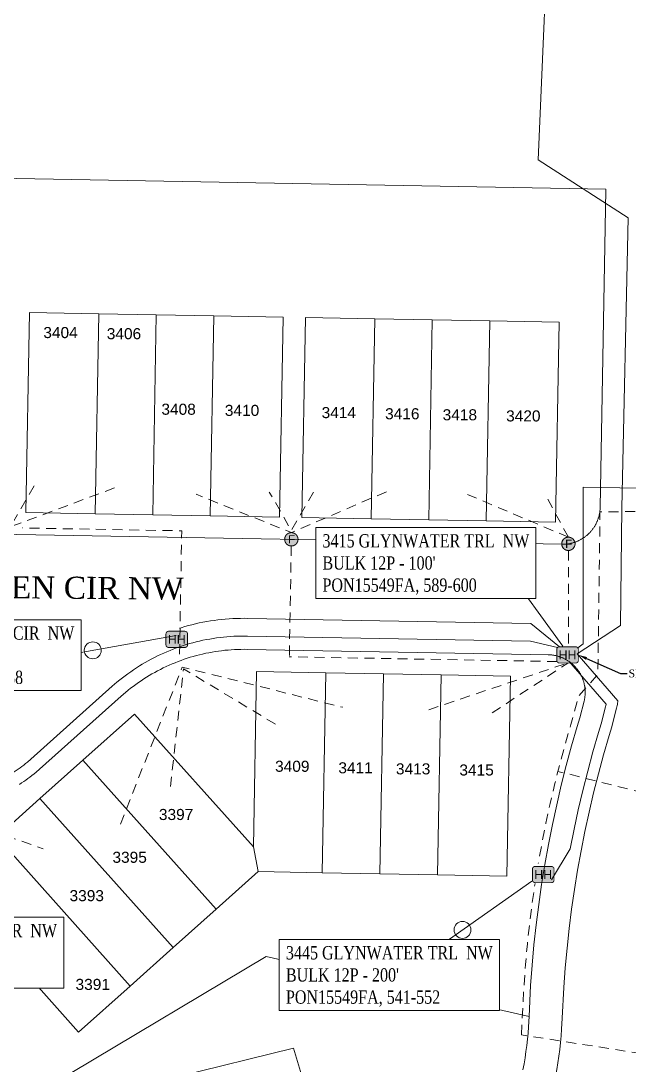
# Model space of a CAD drawing. Header units: feet. Extents: x 865220 to 2774701, y -2240498 to 961524.
# Drawn here: x 2767105.3 to 2767380, y 956829.6 to 957301.3 of the extents above; entities that cross this region are included whole.
import ezdxf
from ezdxf import colors
from ezdxf.entities.mleader import LeaderData, LeaderLine
from ezdxf.enums import TextEntityAlignment as Align
from ezdxf.lldxf.tags import DXFTag
from ezdxf.math import Vec2, Vec3

# ---------------------------------------------------------------- set-up
doc = ezdxf.new("R2010")
doc.units = ezdxf.units.FT
doc.header["$LTSCALE"] = 0.015
doc.header["$MEASUREMENT"] = 0
doc.linetypes.add('DASHED', pattern=[5, 3, -2])
for name, color, linetype, lineweight in [('144C', 112, '144C', 5), ('216A', 112, '216A', 5), ('DETAIL', 7, 'Continuous', 5), ('DROP BURIED', 7, 'DASHED', 5), ('Parcels', 7, 'Continuous', 0), ('PROP_TEL', 6, 'Continuous', 5), ('RUNNING LINE (UNDERGROUND)', 10, 'Continuous', 40), ('TAIL', 1, 'MST', 5), ('TERMINALS', 7, 'Continuous', 5)]:
    doc.layers.add(name, color=color, linetype=linetype, lineweight=lineweight)
for name, color, linetype in [('Scott County Addresses', 7, 'Continuous'), ('STREET NAME', 7, 'Continuous'), ('TELEPHONE STRUCT-PROP', 6, 'Continuous')]:
    doc.layers.add(name, color=color, linetype=linetype)
doc.styles.add('Dimensions 100', font='arial.ttf')
doc.styles.add('Line', font='txt.shx', dxfattribs={"height": 3})
doc.styles.add('SIMPLEX', font='times.ttf', dxfattribs={"width": 0.8})
doc.styles.get("Standard").update_dxf_attribs({"font": 'times.ttf'})
doc.styles.add('Utilities', font='arial.ttf', dxfattribs={"height": 2.5})
tags = doc.linetypes.add('144C', pattern='A,80,-5,["144C",Line,S=1.5,R=0,X=0,Y=-1.5],-24', length=109).pattern_tags.tags
tags[6] = DXFTag(74, 10)
tags = doc.linetypes.add('216A', pattern='A,80,-5,["216A",Line,S=1.5,R=0,X=0,Y=-1.5],-24', length=109).pattern_tags.tags
tags[6] = DXFTag(74, 10)
tags = doc.linetypes.add('MST', pattern='A,5,-5,5,-5,["TAIL",Line,S=1.5,R=0,X=0,Y=-1.5],-20', length=40).pattern_tags.tags
tags[10] = DXFTag(74, 10)

# ---------------------------------------------------------------- blocks, each defined once
blk = doc.blocks.new('ACMAP_ANN_TEMPLATE_Scott County Address')
at = {"layer": 'Scott County Addresses', "style": 'Dimensions 100'}
blk.add_attdef('ScottCountyAddress', (0, 0), '', height=50, dxfattribs=at)
blk = doc.blocks.new('NEW HH')
at = {"ltscale": 40, "true_color": 0xffffff}
h = blk.add_hatch(color=7, dxfattribs=at)
h.dxf.hatch_style = 1
h.paths.add_polyline_path([(-0.0611, -0.0305, 0.414214), (-0.0458, -0.0458), (0.0458, -0.0458, 0.414214), (0.0611, -0.0305), (0.0611, 0.0305, 0.414214), (0.0458, 0.0458), (-0.0458, 0.0458, 0.414214), (-0.0611, 0.0305)])
at = {"layer": 'RUNNING LINE (UNDERGROUND)', "color": 6, "lineweight": 0, "const_width": 0.005, "flags": 128}
blk.add_lwpolyline([(-0.0611, 0.0305), (-0.0611, -0.0305, 0.414214), (-0.0458, -0.0458), (0.0458, -0.0458, 0.414214), (0.0611, -0.0305), (0.0611, 0.0305, 0.414214), (0.0458, 0.0458), (-0.0458, 0.0458, 0.414214)], format="xyb", close=True, dxfattribs=at)
at = {"layer": 'TELEPHONE STRUCT-PROP', "color": 18, "true_color": 0x000000, "style": 'Utilities'}
blk.add_text('HH', height=0.05, dxfattribs=at).set_placement((0, 0), align=Align.MIDDLE_CENTER)
blk = doc.blocks.new('Proposed FlowerPot')
at = {"lineweight": 5, "ltscale": 100, "true_color": 0xffffff}
h = blk.add_hatch(color=7, dxfattribs=at)
h.dxf.hatch_style = 1
h.paths.add_polyline_path([(-0.0604, 0, 0.414214), (0, -0.0604, 0.414214), (0.0604, 0, 0.414214), (0, 0.0604, 0.414214)])
at = {"lineweight": 5, "ltscale": 100}
blk.add_circle((0, 0), 0.0604, dxfattribs=at)
at = {"layer": 'RUNNING LINE (UNDERGROUND)', "color": 6, "lineweight": 5, "const_width": 0.00907, "flags": 128}
blk.add_lwpolyline([(-0.0604, 0, -0.414214), (0, 0.0604, -0.414214), (0.0604, 0, -0.414214), (0, -0.0604, -0.414214), (-0.0604, 0)], format="xyb", dxfattribs=at)
at = {"color": 18, "linetype": 'ByBlock', "lineweight": 5, "ltscale": 100, "true_color": 0x000000, "style": 'Dimensions 100'}
blk.add_text('F', height=0.0744, dxfattribs=at).set_placement((-0.029, -0.0374))
blk = doc.blocks.new('TERMINAL')
at = {"lineweight": 5, "ltscale": 0.5, "flags": 128}
blk.add_lwpolyline([(-0.07, -0.65), (-0.07, 44.75)], dxfattribs=at)
at = {"lineweight": 5, "ltscale": 0.5}
blk.add_circle((-0.07, 37.61), 3.83, dxfattribs=at)

msp = doc.modelspace()

# ---------------------------------------------------------------- linework, layer by layer
at = {"layer": 'DROP BURIED', "lineweight": 5, "ltscale": 100, "flags": 128}
for points in [[(2767585.73, 957165.25), (2767584.14, 957164.87), (2767582.59, 957164.47), (2767581.04, 957164.04), (2767579.5, 957163.59), (2767577.97, 957163.11), (2767576.45, 957162.6), (2767574.93, 957162.06), (2767573.43, 957161.5), (2767571.93, 957160.91), (2767570.45, 957160.3), (2767568.98, 957159.66), (2767567.52, 957158.99), (2767566.07, 957158.3), (2767564.63, 957157.59), (2767563.21, 957156.85), (2767561.79, 957156.08), (2767560.4, 957155.29), (2767559.01, 957154.48), (2767557.64, 957153.64), (2767556.29, 957152.78), (2767554.95, 957151.89), (2767553.63, 957150.98), (2767552.32, 957150.05), (2767551.03, 957149.1), (2767549.75, 957148.12), (2767548.5, 957147.12), (2767547.26, 957146.1), (2767546.04, 957145.06), (2767544.83, 957144), (2767543.65, 957142.91), (2767542.48, 957141.81), (2767541.34, 957140.68), (2767540.21, 957139.54), (2767539.11, 957138.37), (2767538.02, 957137.19), (2767536.96, 957135.99), (2767535.91, 957134.77), (2767534.89, 957133.53), (2767533.89, 957132.27), (2767532.91, 957131), (2767531.96, 957129.71), (2767531.03, 957128.41), (2767529.61, 957126.33), (2767528.08, 957124.09), (2767527.04, 957122.62), (2767525.97, 957121.17), (2767524.87, 957119.75), (2767523.79, 957118.39), (2767522.61, 957116.95), (2767521.44, 957115.59), (2767520.25, 957114.24), (2767519.03, 957112.92), (2767517.79, 957111.61), (2767516.53, 957110.33), (2767515.25, 957109.07), (2767513.95, 957107.84), (2767512.62, 957106.62), (2767511.27, 957105.43), (2767509.91, 957104.27), (2767508.52, 957103.12), (2767507.11, 957102.01), (2767505.68, 957100.91), (2767504.24, 957099.84), (2767502.78, 957098.8), (2767501.29, 957097.78), (2767499.79, 957096.79), (2767498.28, 957095.83), (2767496.74, 957094.89), (2767495.2, 957093.98), (2767493.63, 957093.09), (2767492.05, 957092.24), (2767490.46, 957091.41), (2767488.85, 957090.61), (2767487.22, 957089.83), (2767485.59, 957089.09), (2767483.94, 957088.37), (2767482.28, 957087.68), (2767481.03, 957087.19), (2767480.61, 957087.03), (2767478.92, 957086.4), (2767477.23, 957085.8), (2767475.52, 957085.23), (2767473.81, 957084.69), (2767472.08, 957084.18), (2767470.35, 957083.7), (2767468.61, 957083.25), (2767466.86, 957082.83), (2767465.11, 957082.44), (2767463.35, 957082.09), (2767461.58, 957081.76), (2767459.81, 957081.46), (2767458.03, 957081.2), (2767456.25, 957080.97), (2767454.46, 957080.76), (2767452.67, 957080.59), (2767450.88, 957080.45), (2767449.08, 957080.34), (2767447.47, 957080.27), (2767447.29, 957080.27), (2767445.49, 957080.22), (2767366.85, 957079.51), (2767365.91, 957006.04), (2767357.03, 956996.09), (2767357, 956995.85), (2767356.96, 956995.61), (2767356.92, 956995.37), (2767356.87, 956995.13), (2767356.82, 956994.89), (2767356.76, 956994.66), (2767354.82, 956987.27), (2767353.71, 956983.45), (2767351.14, 956974.63), (2767348.73, 956965.74), (2767346.46, 956956.8), (2767344.36, 956947.83), (2767342.41, 956938.83), (2767340.62, 956929.79), (2767338.99, 956920.74)], [(2767147.52, 957090.32), (2767101.26, 957073), (2767060.19, 957090.32)], [(2767111.3, 957091.29), (2767101.3, 957073.97), (2767091.3, 957091.29)], [(2767270.36, 957088.6), (2767227.46, 957070.14), (2767184.45, 957087.46)], [(2767237.5, 957088.44), (2767227.5, 957071.12), (2767217.5, 957088.44)], [(2767352.57, 957068.1), (2767305.96, 957087.84)], [(2767352.57, 957068.1), (2767342.61, 957086.4)], [(2767176.96, 957015.2), (2767177.96, 957070.96), (2767106.05, 957072.25)], [(2767227.43, 957064.1), (2767226.55, 957014.04)], [(2767352.57, 957062.06), (2767352.57, 957018.58)], [(2767347.46, 957011.91), (2767335.35, 957012.13), (2767226.55, 957014.04)], [(2767289.56, 956990.14), (2767352.2, 957011.25)], [(2767318.14, 956988.73), (2767352.28, 957011.18)], [(2767150.27, 956938.41), (2767178.2, 957009.42), (2767250.67, 956991.24)], [(2767172.87, 956955.4), (2767178.78, 957008.62), (2767221.05, 956983.13)], [(2767401.15, 956948.81), (2767347.86, 956962.3)], [(2767034.01, 956932.77), (2767071.15, 956942.74), (2767115.44, 956927.34)], [(2767331.38, 956843.28), (2767332.54, 956865.83), (2767333.21, 956875.03), (2767334.05, 956884.2), (2767335.04, 956893.36), (2767336.2, 956902.5), (2767337.51, 956911.6)], [(2767385.66, 956834.8), (2767331.38, 956843.28)]]:
    msp.add_lwpolyline(points, dxfattribs=at)
at = {"layer": 'Parcels', "lineweight": 5}
for p, q in [((2767369.5, 957225.34), (2766886.5, 957233.98)), ((2767366.92, 957081.57), (2767369.49, 957224.86)), ((2767369.49, 957224.86), (2767369.5, 957225.34)), ((2767109.15, 957169.53), (2767107.53, 957079.22)), ((2767107.53, 957079.22), (2767109.15, 957169.53)), ((2767140.47, 957168.97), (2767109.15, 957169.53)), ((2767109.15, 957169.53), (2767140.47, 957168.97)), ((2767140.47, 957168.97), (2767138.85, 957078.66)), ((2767140.47, 957168.97), (2767140.47, 957168.97)), ((2767140.47, 957168.97), (2767166.47, 957168.5)), ((2767166.47, 957168.5), (2767164.85, 957078.19)), ((2767166.47, 957168.5), (2767166.47, 957168.5)), ((2767166.47, 957168.5), (2767192.46, 957168.03)), ((2767192.46, 957168.03), (2767190.84, 957077.73)), ((2767190.84, 957077.73), (2767192.46, 957168.03)), ((2767192.46, 957168.03), (2767192.46, 957168.03)), ((2767192.46, 957168.03), (2767223.78, 957167.47)), ((2767222.16, 957077.16), (2767223.78, 957167.47)), ((2767223.78, 957167.47), (2767222.16, 957077.16)), ((2767223.78, 957167.47), (2767223.78, 957167.47)), ((2767233.78, 957167.29), (2767232.16, 957076.98)), ((2767232.16, 957076.98), (2767233.78, 957167.29)), ((2767265.11, 957166.73), (2767233.78, 957167.29)), ((2767233.78, 957167.29), (2767265.11, 957166.73)), ((2767265.11, 957166.73), (2767263.49, 957076.42)), ((2767263.49, 957076.42), (2767265.11, 957166.73)), ((2767291.1, 957166.26), (2767265.11, 957166.73)), ((2767265.11, 957166.73), (2767265.11, 957166.73)), ((2767291.1, 957166.26), (2767289.48, 957075.96)), ((2767289.48, 957075.96), (2767291.1, 957166.26)), ((2767317.09, 957165.8), (2767291.1, 957166.26)), ((2767291.1, 957166.26), (2767291.1, 957166.26)), ((2767291.1, 957166.26), (2767317.09, 957165.8)), ((2767317.09, 957165.8), (2767315.47, 957075.49)), ((2767315.47, 957075.49), (2767317.09, 957165.8)), ((2767348.42, 957165.24), (2767317.09, 957165.8)), ((2767317.09, 957165.8), (2767317.09, 957165.8)), ((2767346.8, 957074.93), (2767348.42, 957165.24)), ((2767348.42, 957165.24), (2767348.42, 957165.24)), ((2767138.85, 957078.66), (2767107.53, 957079.22)), ((2767164.85, 957078.19), (2767138.85, 957078.66)), ((2767138.85, 957078.66), (2767138.85, 957078.66)), ((2767164.85, 957078.19), (2767190.84, 957077.73)), ((2767222.16, 957077.16), (2767190.84, 957077.73)), ((2767366.26, 957077.18), (2767366.34, 957077.46)), ((2767366.34, 957077.46), (2767366.41, 957077.75)), ((2767366.41, 957077.75), (2767366.48, 957078.04)), ((2767366.48, 957078.04), (2767366.55, 957078.33)), ((2767366.55, 957078.33), (2767366.61, 957078.62)), ((2767366.61, 957078.62), (2767366.66, 957078.91)), ((2767366.66, 957078.91), (2767366.71, 957079.2)), ((2767366.71, 957079.2), (2767366.75, 957079.5)), ((2767366.75, 957079.5), (2767366.79, 957079.79)), ((2767366.79, 957079.79), (2767366.83, 957080.09)), ((2767366.83, 957080.09), (2767366.86, 957080.38)), ((2767366.86, 957080.38), (2767366.88, 957080.68)), ((2767366.88, 957080.68), (2767366.9, 957080.97)), ((2767366.9, 957080.97), (2767366.91, 957081.27)), ((2767366.91, 957081.27), (2767366.92, 957081.57)), ((2767232.16, 957076.98), (2767263.49, 957076.42)), ((2767263.49, 957076.42), (2767232.16, 957076.98)), ((2767289.48, 957075.96), (2767263.49, 957076.42)), ((2767263.49, 957076.42), (2767263.49, 957076.42)), ((2767289.48, 957075.96), (2767315.47, 957075.49)), ((2767315.47, 957075.49), (2767289.48, 957075.96)), ((2767346.8, 957074.93), (2767315.47, 957075.49)), ((2767364.01, 957072.36), (2767364.17, 957072.61)), ((2767364.17, 957072.61), (2767364.33, 957072.86)), ((2767364.33, 957072.86), (2767364.49, 957073.11)), ((2767364.49, 957073.11), (2767364.64, 957073.37)), ((2767364.64, 957073.37), (2767364.79, 957073.62)), ((2767364.79, 957073.62), (2767364.93, 957073.88)), ((2767364.93, 957073.88), (2767365.06, 957074.15)), ((2767365.06, 957074.15), (2767365.2, 957074.41)), ((2767365.2, 957074.41), (2767365.32, 957074.68)), ((2767365.32, 957074.68), (2767365.45, 957074.95)), ((2767365.45, 957074.95), (2767365.57, 957075.22)), ((2767365.57, 957075.22), (2767365.68, 957075.5)), ((2767365.68, 957075.5), (2767365.79, 957075.77)), ((2767365.79, 957075.77), (2767365.89, 957076.05)), ((2767365.89, 957076.05), (2767365.99, 957076.33)), ((2767365.99, 957076.33), (2767366.09, 957076.61)), ((2767366.09, 957076.61), (2767366.18, 957076.89)), ((2767366.18, 957076.89), (2767366.26, 957077.18)), ((2767060.82, 957070.06), (2767349.62, 957064.88)), ((2767359.17, 957067.61), (2767359.42, 957067.77)), ((2767359.42, 957067.77), (2767359.67, 957067.94)), ((2767359.67, 957067.94), (2767359.91, 957068.11)), ((2767359.91, 957068.11), (2767360.15, 957068.29)), ((2767360.15, 957068.29), (2767360.38, 957068.47)), ((2767360.38, 957068.47), (2767360.61, 957068.66)), ((2767360.61, 957068.66), (2767360.84, 957068.84)), ((2767360.84, 957068.84), (2767361.07, 957069.04)), ((2767361.07, 957069.04), (2767361.29, 957069.23)), ((2767361.29, 957069.23), (2767361.51, 957069.43)), ((2767361.51, 957069.43), (2767361.72, 957069.64)), ((2767361.72, 957069.64), (2767361.94, 957069.85)), ((2767361.94, 957069.85), (2767362.14, 957070.06)), ((2767362.14, 957070.06), (2767362.35, 957070.27)), ((2767362.35, 957070.27), (2767362.55, 957070.49)), ((2767362.55, 957070.49), (2767362.75, 957070.71)), ((2767362.75, 957070.71), (2767362.94, 957070.94)), ((2767362.94, 957070.94), (2767363.13, 957071.17)), ((2767363.13, 957071.17), (2767363.31, 957071.4)), ((2767363.31, 957071.4), (2767363.49, 957071.63)), ((2767363.49, 957071.63), (2767363.67, 957071.87)), ((2767363.67, 957071.87), (2767363.84, 957072.11)), ((2767363.84, 957072.11), (2767364.01, 957072.36)), ((2767349.62, 957064.88), (2767349.91, 957064.87)), ((2767349.91, 957064.87), (2767350.21, 957064.88)), ((2767350.21, 957064.88), (2767350.51, 957064.88)), ((2767350.51, 957064.88), (2767350.8, 957064.9)), ((2767350.8, 957064.9), (2767351.1, 957064.91)), ((2767351.1, 957064.91), (2767351.39, 957064.94)), ((2767351.39, 957064.94), (2767351.69, 957064.97)), ((2767351.69, 957064.97), (2767351.99, 957065)), ((2767351.99, 957065), (2767352.28, 957065.04)), ((2767352.28, 957065.04), (2767352.57, 957065.08)), ((2767352.57, 957065.08), (2767352.87, 957065.13)), ((2767352.87, 957065.13), (2767353.16, 957065.18)), ((2767353.16, 957065.18), (2767353.45, 957065.24)), ((2767353.45, 957065.24), (2767353.74, 957065.31)), ((2767353.74, 957065.31), (2767354.03, 957065.38)), ((2767354.03, 957065.38), (2767354.31, 957065.45)), ((2767354.31, 957065.45), (2767354.6, 957065.53)), ((2767354.6, 957065.53), (2767354.88, 957065.61)), ((2767354.88, 957065.61), (2767355.17, 957065.7)), ((2767355.17, 957065.7), (2767355.45, 957065.8)), ((2767355.45, 957065.8), (2767355.73, 957065.9)), ((2767355.73, 957065.9), (2767356.01, 957066)), ((2767356.01, 957066), (2767356.28, 957066.11)), ((2767356.28, 957066.11), (2767356.56, 957066.22)), ((2767356.56, 957066.22), (2767356.83, 957066.34)), ((2767356.83, 957066.34), (2767357.1, 957066.46)), ((2767357.1, 957066.46), (2767357.37, 957066.59)), ((2767357.37, 957066.59), (2767357.63, 957066.72)), ((2767357.63, 957066.72), (2767357.9, 957066.86)), ((2767357.9, 957066.86), (2767358.16, 957067)), ((2767358.16, 957067), (2767358.41, 957067.15)), ((2767358.41, 957067.15), (2767358.67, 957067.3)), ((2767358.67, 957067.3), (2767358.92, 957067.45)), ((2767358.92, 957067.45), (2767359.17, 957067.61)), ((2767343.99, 957014.97), (2767343.47, 957014.98)), ((2767344.29, 957014.95), (2767343.99, 957014.97)), ((2767344.58, 957014.93), (2767344.29, 957014.95)), ((2767344.88, 957014.9), (2767344.58, 957014.93)), ((2767345.17, 957014.87), (2767344.88, 957014.9)), ((2767345.47, 957014.83), (2767345.17, 957014.87)), ((2767345.76, 957014.79), (2767345.47, 957014.83)), ((2767346.05, 957014.74), (2767345.76, 957014.79)), ((2767346.34, 957014.69), (2767346.05, 957014.74)), ((2767346.64, 957014.63), (2767346.34, 957014.69)), ((2767346.92, 957014.57), (2767346.64, 957014.63)), ((2767347.21, 957014.5), (2767346.92, 957014.57)), ((2767347.5, 957014.42), (2767347.21, 957014.5)), ((2767347.79, 957014.35), (2767347.5, 957014.42)), ((2767348.07, 957014.26), (2767347.79, 957014.35)), ((2767348.36, 957014.17), (2767348.07, 957014.26)), ((2767348.64, 957014.08), (2767348.36, 957014.17)), ((2767348.92, 957013.98), (2767348.64, 957014.08)), ((2767349.2, 957013.88), (2767348.92, 957013.98)), ((2767349.47, 957013.77), (2767349.2, 957013.88)), ((2767349.75, 957013.66), (2767349.47, 957013.77)), ((2767350.02, 957013.54), (2767349.75, 957013.66)), ((2767350.29, 957013.42), (2767350.02, 957013.54)), ((2767350.56, 957013.29), (2767350.29, 957013.42)), ((2767350.82, 957013.16), (2767350.56, 957013.29)), ((2767351.09, 957013.03), (2767350.82, 957013.16)), ((2767351.35, 957012.89), (2767351.09, 957013.03)), ((2767351.61, 957012.74), (2767351.35, 957012.89)), ((2767351.86, 957012.59), (2767351.61, 957012.74)), ((2767352.12, 957012.44), (2767351.86, 957012.59)), ((2767352.37, 957012.28), (2767352.12, 957012.44)), ((2767352.62, 957012.12), (2767352.37, 957012.28)), ((2767352.86, 957011.95), (2767352.62, 957012.12)), ((2767353.1, 957011.78), (2767352.86, 957011.95)), ((2767353.34, 957011.6), (2767353.1, 957011.78)), ((2767353.58, 957011.42), (2767353.34, 957011.6)), ((2767353.81, 957011.24), (2767353.58, 957011.42)), ((2767354.04, 957011.05), (2767353.81, 957011.24)), ((2767211.75, 957007.35), (2767210.33, 956928.14)), ((2767210.33, 956928.14), (2767211.75, 957007.35)), ((2767243.07, 957006.78), (2767211.75, 957007.35)), ((2767211.75, 957007.35), (2767243.07, 957006.78)), ((2767241.45, 956916.48), (2767243.07, 957006.78)), ((2767243.07, 957006.78), (2767243.07, 957006.78)), ((2767269.07, 957006.32), (2767243.07, 957006.78)), ((2767354.27, 957010.86), (2767354.04, 957011.05)), ((2767354.49, 957010.66), (2767354.27, 957010.86)), ((2767354.71, 957010.46), (2767354.49, 957010.66)), ((2767354.93, 957010.26), (2767354.71, 957010.46)), ((2767355.14, 957010.05), (2767354.93, 957010.26)), ((2767355.35, 957009.84), (2767355.14, 957010.05)), ((2767355.55, 957009.63), (2767355.35, 957009.84)), ((2767355.75, 957009.41), (2767355.55, 957009.63)), ((2767355.95, 957009.19), (2767355.75, 957009.41)), ((2767356.14, 957008.96), (2767355.95, 957009.19)), ((2767356.33, 957008.74), (2767356.14, 957008.96)), ((2767356.52, 957008.51), (2767356.33, 957008.74)), ((2767356.7, 957008.27), (2767356.52, 957008.51)), ((2767356.88, 957008.03), (2767356.7, 957008.27)), ((2767357.05, 957007.79), (2767356.88, 957008.03)), ((2767357.22, 957007.55), (2767357.05, 957007.79)), ((2767357.39, 957007.3), (2767357.22, 957007.55)), ((2767357.55, 957007.05), (2767357.39, 957007.3)), ((2767357.7, 957006.8), (2767357.55, 957007.05)), ((2767357.85, 957006.54), (2767357.7, 957006.8)), ((2767358, 957006.29), (2767357.85, 957006.54)), ((2767269.07, 957006.32), (2767267.45, 956916.01)), ((2767269.07, 957006.32), (2767269.07, 957006.32)), ((2767295.06, 957005.85), (2767269.07, 957006.32)), ((2767293.44, 956915.54), (2767295.06, 957005.85)), ((2767295.06, 957005.85), (2767293.44, 956915.54)), ((2767295.06, 957005.85), (2767295.06, 957005.85)), ((2767326.39, 957005.29), (2767295.06, 957005.85)), ((2767324.76, 956914.98), (2767326.39, 957005.29)), ((2767358.14, 957006.03), (2767358, 957006.29)), ((2767358.28, 957005.76), (2767358.14, 957006.03)), ((2767358.41, 957005.5), (2767358.28, 957005.76)), ((2767358.54, 957005.23), (2767358.41, 957005.5)), ((2767358.67, 957004.96), (2767358.54, 957005.23)), ((2767358.79, 957004.69), (2767358.67, 957004.96)), ((2767358.9, 957004.42), (2767358.79, 957004.69)), ((2767359.01, 957004.14), (2767358.9, 957004.42)), ((2767359.12, 957003.86), (2767359.01, 957004.14)), ((2767359.22, 957003.58), (2767359.12, 957003.86)), ((2767359.31, 957003.3), (2767359.22, 957003.58)), ((2767359.4, 957003.02), (2767359.31, 957003.3)), ((2767359.49, 957002.74), (2767359.4, 957003.02)), ((2767359.57, 957002.45), (2767359.49, 957002.74)), ((2767359.64, 957002.16), (2767359.57, 957002.45)), ((2767359.71, 957001.88), (2767359.64, 957002.16)), ((2767359.78, 957001.59), (2767359.71, 957001.88)), ((2767359.84, 957001.3), (2767359.78, 957001.59)), ((2767359.89, 957001), (2767359.84, 957001.3)), ((2767359.94, 957000.71), (2767359.89, 957001)), ((2767359.99, 957000.42), (2767359.94, 957000.71)), ((2767360.03, 957000.13), (2767359.99, 957000.42)), ((2767360.06, 956999.83), (2767360.03, 957000.13)), ((2767360.09, 956999.54), (2767360.06, 956999.83)), ((2767360.12, 956999.24), (2767360.09, 956999.54)), ((2767360.14, 956998.94), (2767360.12, 956999.24)), ((2767360.13, 956996.87), (2767360.14, 956997.16)), ((2767360.15, 956998.65), (2767360.14, 956998.94)), ((2767360.14, 956997.16), (2767360.16, 956997.46)), ((2767360.16, 956998.35), (2767360.15, 956998.65)), ((2767360.16, 956998.05), (2767360.16, 956998.35)), ((2767360.16, 956997.76), (2767360.16, 956998.05)), ((2767360.16, 956997.46), (2767360.16, 956997.76)), ((2767360.08, 956996.28), (2767360.1, 956996.57)), ((2767360.1, 956996.57), (2767360.13, 956996.87)), ((2767133.24, 956967.31), (2767156.59, 956988.2)), ((2767210.33, 956928.14), (2767156.59, 956988.2)), ((2767356.59, 956982.61), (2767356.59, 956982.61)), ((2767133.24, 956967.31), (2767113.87, 956949.97)), ((2767113.87, 956949.97), (2767133.24, 956967.31)), ((2767193.47, 956900), (2767133.24, 956967.31)), ((2767133.24, 956967.31), (2767193.47, 956900)), ((2767094.49, 956932.64), (2767113.87, 956949.97)), ((2767113.87, 956949.97), (2767174.1, 956882.66)), ((2767094.49, 956932.64), (2767154.73, 956865.33)), ((2767212.47, 956917), (2767210.33, 956928.14)), ((2767210.33, 956928.14), (2767210.33, 956928.14)), ((2767210.33, 956928.14), (2767212.47, 956917)), ((2767193.47, 956900), (2767212.47, 956917)), ((2767212.47, 956917), (2767241.45, 956916.48)), ((2767241.45, 956916.48), (2767212.47, 956917)), ((2767267.45, 956916.01), (2767241.45, 956916.48)), ((2767267.45, 956916.01), (2767293.44, 956915.54)), ((2767293.44, 956915.54), (2767324.76, 956914.98)), ((2767293.44, 956915.54), (2767293.44, 956915.54)), ((2767324.76, 956914.98), (2767293.44, 956915.54)), ((2767076.14, 956906.16), (2767131.38, 956844.43)), ((2767193.47, 956900), (2767174.1, 956882.66)), ((2767193.47, 956900), (2767193.47, 956900)), ((2767154.73, 956865.33), (2767174.1, 956882.66)), ((2767174.1, 956882.66), (2767154.73, 956865.33)), ((2767174.1, 956882.66), (2767174.1, 956882.66)), ((2767128.38, 956826.29), (2767216.06, 956878.72)), ((2767216.06, 956878.72), (2767128.38, 956826.29)), ((2767216.06, 956878.72), (2767334.81, 956851.59)), ((2767334.81, 956851.59), (2767216.06, 956878.72)), ((2767154.73, 956865.33), (2767131.38, 956844.43)), ((2767154.73, 956865.33), (2767154.73, 956865.33)), ((2767228.44, 956837.22), (2767175.93, 956824.32)), ((2767175.93, 956824.32), (2767228.44, 956837.22)), ((2767228.44, 956837.22), (2767260.62, 956731))]:
    msp.add_line(p, q, dxfattribs=at)
for points in [[(2767343.47, 957014.98), (2767335.4, 957015.13), (2767335.4, 957015.13), (2767207.57, 957017.42), (2767206.11, 957017.44), (2767204.66, 957017.42), (2767203.21, 957017.39), (2767201.76, 957017.32), (2767200.31, 957017.24), (2767198.86, 957017.12), (2767197.41, 957016.98), (2767195.97, 957016.82), (2767194.53, 957016.63), (2767193.09, 957016.42), (2767191.66, 957016.18), (2767190.23, 957015.91), (2767188.8, 957015.63), (2767187.39, 957015.31), (2767185.97, 957014.97), (2767184.57, 957014.61), (2767183.17, 957014.22), (2767181.77, 957013.81), (2767180.39, 957013.37), (2767179.01, 957012.91), (2767177.64, 957012.43), (2767176.28, 957011.92), (2767174.93, 957011.39), (2767173.58, 957010.83), (2767172.25, 957010.26), (2767170.93, 957009.65), (2767169.62, 957009.03), (2767168.32, 957008.38), (2767167.03, 957007.71), (2767165.75, 957007.02), (2767164.49, 957006.3), (2767163.23, 957005.57), (2767161.99, 957004.81), (2767160.77, 957004.03), (2767159.56, 957003.23), (2767158.36, 957002.41), (2767157.18, 957001.56), (2767156.01, 957000.7), (2767154.85, 956999.81), (2767153.72, 956998.91), (2767152.6, 956997.99), (2767150.56, 956996.22), (2767113.76, 956963.29), (2767112.14, 956961.89), (2767111.24, 956961.15), (2767110.33, 956960.42), (2767109.41, 956959.72), (2767108.47, 956959.03), (2767107.53, 956958.35), (2767106.57, 956957.69), (2767105.6, 956957.05), (2767104.62, 956956.43)], [(2767332.05, 956827.42), (2767332.55, 956830.18), (2767333.01, 956832.94), (2767333.42, 956835.72), (2767333.78, 956838.5), (2767334.09, 956841.28), (2767334.35, 956844.07), (2767334.56, 956846.87), (2767334.81, 956851.59), (2767334.81, 956851.59), (2767335.53, 956865.64), (2767336.2, 956874.78), (2767337.03, 956883.9), (2767338.02, 956893.01), (2767339.17, 956902.1), (2767340.48, 956911.17), (2767341.95, 956920.21), (2767343.57, 956929.23), (2767345.35, 956938.22), (2767347.29, 956947.17), (2767349.38, 956956.09), (2767351.63, 956964.97), (2767354.03, 956973.81), (2767356.59, 956982.61), (2767357.71, 956986.47), (2767359.67, 956993.94), (2767359.74, 956994.23), (2767359.81, 956994.52), (2767359.86, 956994.81), (2767359.92, 956995.1), (2767359.96, 956995.39), (2767360.01, 956995.69), (2767360.04, 956995.98), (2767360.08, 956996.28)]]:
    msp.add_lwpolyline(points, dxfattribs=at)
at = {"layer": 'TAIL', "lineweight": 5, "ltscale": 100, "flags": 128}
for points in [[(2767871.3, 957169.08), (2767863.77, 957172.24), (2767791.98, 957173.28), (2767734.32, 957174.31), (2767608.14, 957176.58), (2767606.41, 957176.59), (2767604.64, 957176.58), (2767602.88, 957176.53), (2767601.12, 957176.46), (2767599.34, 957176.35), (2767596.19, 957176.08), (2767595.82, 957176.04), (2767594.09, 957175.85), (2767592.35, 957175.62), (2767590.6, 957175.36), (2767588.86, 957175.07), (2767587.13, 957174.75), (2767585.4, 957174.4), (2767583.68, 957174.02), (2767581.97, 957173.61), (2767580.26, 957173.17), (2767578.56, 957172.7), (2767576.87, 957172.2), (2767575.19, 957171.67), (2767573.52, 957171.11), (2767571.86, 957170.52), (2767570.21, 957169.9), (2767568.57, 957169.26), (2767566.94, 957168.58), (2767565.32, 957167.88), (2767563.72, 957167.15), (2767562.13, 957166.39), (2767560.55, 957165.61), (2767558.98, 957164.8), (2767557.44, 957163.96), (2767555.9, 957163.09), (2767554.38, 957162.19), (2767552.88, 957161.27), (2767551.39, 957160.33), (2767549.92, 957159.36), (2767548.47, 957158.36), (2767547.03, 957157.34), (2767545.61, 957156.29), (2767544.22, 957155.22), (2767542.84, 957154.12), (2767541.48, 957153), (2767540.13, 957151.85), (2767538.81, 957150.69), (2767537.51, 957149.5), (2767536.23, 957148.28), (2767534.98, 957147.05), (2767533.74, 957145.79), (2767532.53, 957144.51), (2767531.34, 957143.22), (2767530.17, 957141.9), (2767529.02, 957140.56), (2767527.9, 957139.2), (2767526.8, 957137.82), (2767525.73, 957136.42), (2767524.68, 957135), (2767523.65, 957133.56), (2767522.17, 957131.4), (2767520.7, 957129.23), (2767519.76, 957127.91), (2767518.78, 957126.59), (2767517.78, 957125.29), (2767516.8, 957124.06), (2767515.71, 957122.74), (2767514.65, 957121.5), (2767513.56, 957120.27), (2767512.45, 957119.06), (2767511.32, 957117.87), (2767510.17, 957116.7), (2767509, 957115.55), (2767507.81, 957114.42), (2767506.6, 957113.32), (2767505.37, 957112.23), (2767504.12, 957111.16), (2767502.86, 957110.12), (2767501.57, 957109.1), (2767500.27, 957108.1), (2767498.95, 957107.13), (2767497.62, 957106.18), (2767496.26, 957105.25), (2767494.9, 957104.34), (2767493.51, 957103.46), (2767492.11, 957102.61), (2767490.7, 957101.77), (2767489.27, 957100.97), (2767487.83, 957100.18), (2767486.37, 957099.43), (2767484.91, 957098.7), (2767483.42, 957097.99), (2767481.93, 957097.31), (2767480.43, 957096.66), (2767478.91, 957096.03), (2767477.73, 957095.57), (2767477.39, 957095.43), (2767475.85, 957094.86), (2767474.3, 957094.31), (2767472.75, 957093.79), (2767471.18, 957093.3), (2767469.61, 957092.83), (2767468.03, 957092.4), (2767466.44, 957091.99), (2767464.84, 957091.6), (2767463.24, 957091.25), (2767461.63, 957090.92), (2767460.02, 957090.62), (2767458.4, 957090.35), (2767456.78, 957090.11), (2767455.15, 957089.9), (2767453.52, 957089.71), (2767451.89, 957089.56), (2767450.26, 957089.43), (2767448.62, 957089.33), (2767447.09, 957089.26), (2767446.98, 957089.26), (2767445.34, 957089.22), (2767443.7, 957089.2), (2767442.03, 957089.22), (2767359.21, 957090.7), (2767359.21, 957019.91), (2767356.77, 957018.17)], [(2767348.54, 957018.58), (2767335.66, 957029.13), (2767207.75, 957031.42), (2767206.12, 957031.44), (2767204.43, 957031.42), (2767202.73, 957031.38), (2767201.03, 957031.31), (2767199.33, 957031.2), (2767197.64, 957031.07), (2767195.95, 957030.91), (2767194.27, 957030.72), (2767192.59, 957030.5), (2767190.91, 957030.25), (2767189.23, 957029.97), (2767187.56, 957029.66), (2767185.9, 957029.32), (2767184.24, 957028.95), (2767182.59, 957028.56), (2767180.95, 957028.14), (2767179.31, 957027.68), (2767177.69, 957027.2), (2767176.96, 957026.97)], [(2767347.68, 957018.22), (2767335.51, 957021.13), (2767207.65, 957023.42), (2767206.12, 957023.44), (2767204.56, 957023.42), (2767203, 957023.38), (2767201.44, 957023.32), (2767199.89, 957023.22), (2767198.34, 957023.1), (2767196.79, 957022.95), (2767195.24, 957022.78), (2767193.7, 957022.57), (2767192.15, 957022.34), (2767190.62, 957022.09), (2767189.09, 957021.8), (2767187.56, 957021.49), (2767186.04, 957021.16), (2767184.52, 957020.8), (2767183.02, 957020.41), (2767181.51, 957019.99), (2767180.02, 957019.55), (2767178.54, 957019.08), (2767177.06, 957018.59), (2767175.59, 957018.07), (2767174.13, 957017.52), (2767172.68, 957016.95), (2767171.24, 957016.36), (2767169.81, 957015.74), (2767168.4, 957015.09), (2767166.99, 957014.42), (2767165.6, 957013.73), (2767164.21, 957013.01), (2767162.84, 957012.27), (2767161.49, 957011.5), (2767160.15, 957010.71), (2767158.82, 957009.9), (2767157.5, 957009.06), (2767156.2, 957008.2), (2767154.92, 957007.32), (2767153.65, 957006.42), (2767152.4, 957005.49), (2767151.16, 957004.54), (2767149.94, 957003.58), (2767148.72, 957002.57), (2767146.6, 957000.73), (2767109.8, 956967.8), (2767108.26, 956966.47), (2767107.47, 956965.81), (2767106.64, 956965.15), (2767105.8, 956964.51), (2767104.95, 956963.88), (2767104.09, 956963.27), (2767103.22, 956962.67), (2767102.34, 956962.09), (2767101.44, 956961.52), (2767099.68, 956960.46), (2767098.71, 956959.91), (2767097.78, 956959.41), (2767096.84, 956958.92), (2767095.9, 956958.45), (2767094.94, 956957.99), (2767093.98, 956957.56), (2767093.01, 956957.14), (2767092.03, 956956.73), (2767091.05, 956956.34), (2767090.06, 956955.98), (2767089.06, 956955.62), (2767088.06, 956955.29), (2767087.05, 956954.97), (2767086.04, 956954.67), (2767085.02, 956954.39), (2767084, 956954.12), (2767082.97, 956953.88), (2767081.94, 956953.65), (2767080.9, 956953.44), (2767079.86, 956953.25), (2767075.2, 956949.93)]]:
    msp.add_lwpolyline(points, dxfattribs=at)

# ---------------------------------------------------------------- block references
at = {"layer": 'PROP_TEL', "lineweight": 5}
for name, p, xscale, yscale, zscale in [('Proposed FlowerPot', (2767227.46, 957067.12), 50, 50, 50), ('Proposed FlowerPot', (2767352.57, 957065.08), 50, 50, 50), ('NEW HH', (2767175.71, 957021.92), 80, 80, 80), ('NEW HH', (2767352.2, 957014.91), 80, 80, 80), ('NEW HH', (2767341.21, 956915.69), 80, 80, 80)]:
    msp.add_blockref(name, p, dxfattribs=dict(at, xscale=xscale, yscale=yscale, zscale=zscale))
at = {"layer": 'Scott County Addresses', "lineweight": 5, "xscale": 0.1, "yscale": 0.1, "zscale": 0.1}
for p, values in [((2767115.45, 957158.02), {'ScottCountyAddress': '3404'}), ((2767144.1, 957157.51), {'ScottCountyAddress': '3406'}), ((2767168.77, 957123.38), {'ScottCountyAddress': '3408'}), ((2767197.43, 957122.87), {'ScottCountyAddress': '3410'}), ((2767241.14, 957121.86), {'ScottCountyAddress': '3414'}), ((2767269.8, 957121.34), {'ScottCountyAddress': '3416'}), ((2767295.79, 957120.88), {'ScottCountyAddress': '3418'}), ((2767324.45, 957120.36), {'ScottCountyAddress': '3420'}), ((2767220.11, 956962.1), {'ScottCountyAddress': '3409'}), ((2767248.7, 956961.4), {'ScottCountyAddress': '3411'}), ((2767274.69, 956960.93), {'ScottCountyAddress': '3413'}), ((2767303.35, 956960.42), {'ScottCountyAddress': '3415'}), ((2767167.64, 956940.32), {'ScottCountyAddress': '3397'}), ((2767146.66, 956920.98), {'ScottCountyAddress': '3395'}), ((2767127.29, 956903.65), {'ScottCountyAddress': '3393'}), ((2767130, 956863.57), {'ScottCountyAddress': '3391'})]:
    msp.add_blockref('ACMAP_ANN_TEMPLATE_Scott County Address', p, dxfattribs=at).add_auto_attribs(values)
at = {"layer": 'TERMINALS', "lineweight": 5, "ltscale": 0.5}
for p, rotation in [((2767349.74, 957019.41), 35.87883206568645), ((2767174.81, 957023.58), 100), ((2767335.49, 956912.34), 125.0844115833506)]:
    msp.add_blockref('TERMINAL', p, dxfattribs=dict(at, rotation=rotation))

# ---------------------------------------------------------------- texts
at = {"layer": 'STREET NAME', "lineweight": 5, "ltscale": 40, "insert": (2767023.19, 957051.14), "char_height": 10, "attachment_point": 1, "rotation": 359.517}
msp.add_mtext('SPRING GLEN CIR NW', dxfattribs=at)

# ---------------------------------------------------------------- next in the draw order: texts
at = {"layer": 'TERMINALS', "lineweight": 5, "ltscale": 0.5, "char_height": 6, "attachment_point": 1, "style": 'SIMPLEX', "bg_fill": 19, "box_fill_scale": 1.5, "bg_fill_color": 256, "bg_fill_transparency": 0}
for s, insert in [("3415 GLYNWATER TRL  NW\\PBULK 12P - 100'\\PPON15549FA, 589-600", (2767241.52, 957069.44)), ("3398 SPRING GLEN CIR  NW\\PBULK 12P - 300'\\PPON15549FA, 577-588", (2767036.63, 957027.79)), ("3387 SPRING GLEN CIR  NW\\PBULK 12P - 400'\\PPON15549FA, 565-576", (2767028.81, 956893.39)), ("3445 GLYNWATER TRL  NW\\PBULK 12P - 200'\\PPON15549FA, 541-552", (2767225.01, 956883.35))]:
    msp.add_mtext(s, dxfattribs=dict(at, insert=insert))

# ---------------------------------------------------------------- next in the draw order: leaders
at = {"layer": 'DETAIL', "lineweight": 5, "ltscale": 5}
ml = msp.add_multileader_mtext('Standard', dxfattribs=at)
ml.set_content('30X48X36\\PSPLICE 5X TERMS TO 216A\\PSPLICE 144C TO 216A', color=256)
ml.set_leader_properties()
ml.build(insert=Vec2(0, 0))
ml.multileader.update_dxf_attribs({"has_text_frame": 1, "text_left_attachment_type": 2, "text_right_attachment_type": 2, "dogleg_length": 3})
ctx = ml.context
ctx.base_point, ctx.char_height, ctx.landing_gap_size, ctx.plane_origin = Vec3(2767379.17, 957006.5), 3.5, 1.5, Vec3(2767332.97, 956975.65)
ctx.left_attachment, ctx.right_attachment, ctx.text_align_type = 2, 2, 1
notes = []
notes.append((ctx, [(1, (1, 1, 0), (2767376.17, 957006.5), (1, 0), 3, [(0, [(2767357.09, 957014.91)], 0, [])])]))
ctx.mtext.insert, ctx.mtext.alignment, ctx.mtext.flow_direction = Vec3(2767412.64, 957014.12), 2, 5
ctx.mtext.has_bg_fill, ctx.mtext.bg_color, ctx.mtext.bg_scale_factor, ctx.mtext.bg_transparency, ctx.mtext.use_window_bg_color = 1, -1027028792, 1.5, 0, 1
for ctx, leaders in notes:
    for number, flags, end, landing, length, lines in leaders:
        leader = LeaderData()
        leader.index, (leader.has_last_leader_line, leader.has_dogleg_vector, leader.attachment_direction) = number, flags
        leader.last_leader_point, leader.dogleg_vector, leader.dogleg_length = Vec3(end), Vec3(landing), length
        for number, points, colour, breaks in lines:
            line = LeaderLine()
            line.index, line.vertices, line.color, line.breaks = number, Vec3.list(points), colors.encode_raw_color(colour), breaks
            leader.lines.append(line)
        ctx.leaders.append(leader)

# ---------------------------------------------------------------- next in the draw order: linework, layer by layer
at = {"layer": '144C', "lineweight": 5, "ltscale": 100, "flags": 128}
msp.add_lwpolyline([(2766072.53, 956804.76), (2766058.23, 956789.04), (2766062.8, 956725.19), (2766065.83, 956720.84), (2766065.91, 956720.27), (2766066.98, 956718.03), (2766067.08, 956717.49), (2766067.19, 956716.94), (2766067.31, 956716.38), (2766067.45, 956715.78), (2766068.46, 956711.89), (2766069.53, 956708.02), (2766070.66, 956704.17), (2766071.84, 956700.44), (2766073.14, 956696.54), (2766074.48, 956692.75), (2766075.88, 956688.99), (2766077.35, 956685.25), (2766078.88, 956681.54), (2766080.48, 956677.86), (2766082.14, 956674.21), (2766083.87, 956670.59), (2766085.65, 956666.99), (2766087.51, 956663.43), (2766089.42, 956659.9), (2766091.39, 956656.41), (2766093.43, 956652.95), (2766095.52, 956649.52), (2766097.68, 956646.14), (2766099.89, 956642.79), (2766102.16, 956639.48), (2766104.49, 956636.21), (2766106.87, 956632.98), (2766109.32, 956629.79), (2766111.81, 956626.65), (2766114.36, 956623.55), (2766116.97, 956620.5), (2766119.63, 956617.49), (2766122.33, 956614.53), (2766125.1, 956611.62), (2766127.91, 956608.75), (2766130.77, 956605.94), (2766133.68, 956603.17), (2766136.63, 956600.46), (2766139.64, 956597.8), (2766142.69, 956595.19), (2766145.78, 956592.63), (2766148.92, 956590.13), (2766152.11, 956587.69), (2766155.33, 956585.3), (2766158.6, 956582.96), (2766161.9, 956580.69), (2766165.25, 956578.47), (2766168.63, 956576.31), (2766172.05, 956574.21), (2766175.51, 956572.17), (2766179, 956570.19), (2766182.53, 956568.27), (2766186.09, 956566.42), (2766189.68, 956564.62), (2766193.34, 956562.88), (2766198.94, 956560.35), (2766210.97, 956554.99), (2766221, 956550.28), (2766230.96, 956545.4), (2766240.84, 956540.34), (2766250.62, 956535.11), (2766260.31, 956529.71), (2766269.9, 956524.14), (2766279.4, 956518.41), (2766288.8, 956512.51), (2766298.09, 956506.45), (2766307.27, 956500.23), (2766316.34, 956493.84), (2766325.41, 956487.23), (2766331.88, 956482.5), (2766338.54, 956477.82), (2766345.28, 956473.25), (2766352.09, 956468.81), (2766358.99, 956464.48), (2766365.96, 956460.27), (2766373, 956456.18), (2766380.11, 956452.22), (2766387.29, 956448.38), (2766394.57, 956444.65), (2766407.29, 956438.51), (2766414.76, 956435.13), (2766422.23, 956431.9), (2766429.76, 956428.8), (2766437.34, 956425.83), (2766444.97, 956423), (2766452.65, 956420.3), (2766460.37, 956417.73), (2766468.14, 956415.3), (2766475.95, 956413.01), (2766483.8, 956410.85), (2766491.68, 956408.83), (2766499.6, 956406.95), (2766507.56, 956405.2), (2766515.54, 956403.59), (2766523.54, 956402.13), (2766531.57, 956400.8), (2766539.63, 956399.62), (2766547.7, 956398.57), (2766555.79, 956397.67), (2766563.9, 956396.91), (2766572.01, 956396.28), (2766580.14, 956395.81), (2766588.27, 956395.47), (2766596.41, 956395.27), (2766604.55, 956395.22), (2766612.69, 956395.31), (2766620.83, 956395.54), (2766628.96, 956395.91), (2766637.08, 956396.43), (2766645.2, 956397.08), (2766653.3, 956397.88), (2766661.38, 956398.82), (2766669.45, 956399.9), (2766677.5, 956401.12), (2766685.53, 956402.48), (2766693.53, 956403.98), (2766701.5, 956405.62), (2766709.44, 956407.4), (2766717.35, 956409.32), (2766725.23, 956411.37), (2766733.07, 956413.57), (2766740.87, 956415.9), (2766748.63, 956418.36), (2766756.34, 956420.96), (2766764.01, 956423.69), (2766771.63, 956426.56), (2766779.2, 956429.56), (2766786.71, 956432.69), (2766794.17, 956435.95), (2766801.57, 956439.35), (2766808.91, 956442.87), (2766816.19, 956446.51), (2766823.4, 956450.29), (2766830.54, 956454.19), (2766837.62, 956458.21), (2766844.62, 956462.36), (2766851.56, 956466.63), (2766858.41, 956471.02), (2766865.19, 956475.53), (2766871.89, 956480.15), (2766878.51, 956484.89), (2766885.04, 956489.75), (2766891.49, 956494.72), (2766897.85, 956499.8), (2766904.13, 956505), (2766912.1, 956511.88), (2767034.28, 956619.71), (2767038.19, 956623.08), (2767041.21, 956625.58), (2767044.29, 956628.04), (2767047.4, 956630.45), (2767050.56, 956632.8), (2767053.76, 956635.09), (2767057, 956637.33), (2767060.28, 956639.51), (2767063.6, 956641.63), (2767066.95, 956643.7), (2767070.33, 956645.71), (2767073.76, 956647.65), (2767077.21, 956649.54), (2767080.7, 956651.37), (2767084.22, 956653.13), (2767087.77, 956654.84), (2767091.35, 956656.48), (2767094.96, 956658.06), (2767098.59, 956659.57), (2767102.25, 956661.03), (2767105.93, 956662.41), (2767109.64, 956663.74), (2767113.37, 956665), (2767117.12, 956666.19), (2767120.9, 956667.32), (2767124.69, 956668.38), (2767128.5, 956669.37), (2767132.32, 956670.3), (2767136.17, 956671.16), (2767140.09, 956671.97), (2767208.35, 956685.42), (2767211.28, 956686.02), (2767214.27, 956686.69), (2767217.25, 956687.42), (2767220.22, 956688.19), (2767223.17, 956689.02), (2767226.1, 956689.9), (2767229.02, 956690.82), (2767231.93, 956691.8), (2767234.81, 956692.83), (2767237.68, 956693.91), (2767240.53, 956695.04), (2767243.36, 956696.22), (2767246.16, 956697.45), (2767248.95, 956698.73), (2767251.71, 956700.06), (2767254.45, 956701.43), (2767257.17, 956702.85), (2767259.86, 956704.32), (2767262.52, 956705.84), (2767265.15, 956707.4), (2767267.76, 956709.01), (2767270.34, 956710.66), (2767272.89, 956712.36), (2767275.42, 956714.1), (2767277.91, 956715.88), (2767280.36, 956717.71), (2767282.79, 956719.58), (2767285.18, 956721.5), (2767287.54, 956723.45), (2767289.87, 956725.45), (2767292.16, 956727.48), (2767294.41, 956729.56), (2767296.63, 956731.68), (2767298.81, 956733.83), (2767300.95, 956736.02), (2767303.06, 956738.25), (2767305.12, 956740.51), (2767307.15, 956742.81), (2767309.13, 956745.15), (2767311.07, 956747.52), (2767312.97, 956749.92), (2767314.83, 956752.36), (2767316.65, 956754.82), (2767318.42, 956757.32), (2767320.15, 956759.85), (2767321.84, 956762.41), (2767323.48, 956765), (2767325.07, 956767.62), (2767326.62, 956770.26), (2767328.12, 956772.93), (2767329.58, 956775.63), (2767330.99, 956778.35), (2767332.35, 956781.1), (2767333.66, 956783.86), (2767334.92, 956786.66), (2767336.14, 956789.47), (2767337.3, 956792.3), (2767338.42, 956795.16), (2767339.49, 956798.03), (2767340.5, 956800.92), (2767341.47, 956803.83), (2767342.38, 956806.76), (2767342.46, 956807.02), (2767343.24, 956809.69), (2767344.06, 956812.65), (2767344.82, 956815.62), (2767345.25, 956817.43), (2767345.52, 956818.6), (2767346.18, 956821.59), (2767346.78, 956824.6), (2767347.33, 956827.61), (2767347.83, 956830.63), (2767348.28, 956833.67), (2767348.67, 956836.71), (2767349.01, 956839.75), (2767349.29, 956842.8), (2767349.53, 956845.9), (2767349.79, 956850.81), (2767350.5, 956864.71), (2767351.15, 956873.55), (2767351.96, 956882.41), (2767352.92, 956891.26), (2767354.04, 956900.09), (2767355.31, 956908.9), (2767356.73, 956917.68), (2767358.31, 956926.44), (2767360.04, 956935.17), (2767361.92, 956943.87), (2767363.95, 956952.54), (2767366.14, 956961.17), (2767368.47, 956969.75), (2767370.99, 956978.43), (2767372.16, 956982.46), (2767374.23, 956990.32), (2767374.37, 956990.92), (2767374.49, 956991.46), (2767374.6, 956992), (2767374.7, 956992.55), (2767374.79, 956993.11), (2767374.87, 956993.66), (2767374.94, 956994.21), (2767356.47, 957015.33)], dxfattribs=at)
at = {"layer": '216A', "lineweight": 5, "ltscale": 100, "flags": 128}
msp.add_lwpolyline([(2767356.47, 957015.33), (2767376.1, 957028.14), (2767376.76, 957081.3), (2767379.63, 957212.41), (2767338.93, 957238.59), (2767344.49, 957367.84), (2767558.49, 957361.97), (2767714.65, 957359.18), (2767900.01, 957355.87), (2768019.78, 957353.72), (2768020.51, 957006.12), (2768020.79, 956873.01), (2768020.26, 956779.74), (2768020.08, 956769.66), (2768019.46, 956759.38), (2768018.4, 956749.13), (2768005.37, 956739.88)], dxfattribs=at)
at = {"layer": 'TAIL', "lineweight": 5, "ltscale": 100, "flags": 128}
msp.add_lwpolyline([(2767344.88, 956913.25), (2767353.4, 956927.37), (2767355.14, 956936.19), (2767357.04, 956944.97), (2767359.09, 956953.72), (2767361.3, 956962.43), (2767363.66, 956971.11), (2767366.19, 956979.82), (2767367.35, 956983.8), (2767369.38, 956991.52), (2767369.5, 956992.02), (2767369.6, 956992.48), (2767369.64, 956992.68), (2767352.71, 957012.04)], dxfattribs=at)

doc.saveas('drawing.dxf')
